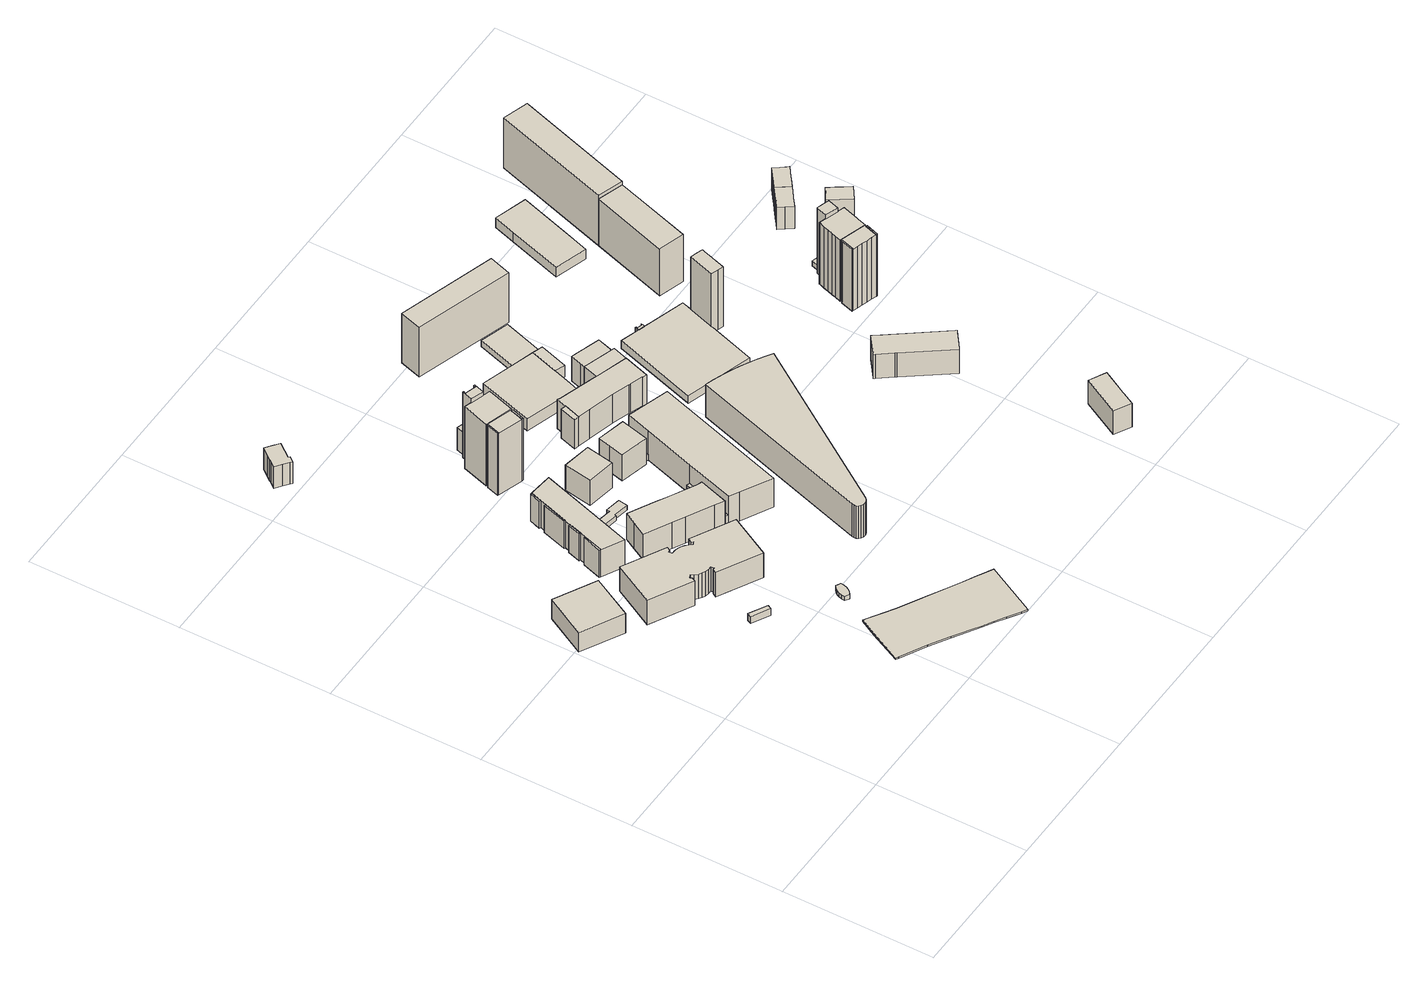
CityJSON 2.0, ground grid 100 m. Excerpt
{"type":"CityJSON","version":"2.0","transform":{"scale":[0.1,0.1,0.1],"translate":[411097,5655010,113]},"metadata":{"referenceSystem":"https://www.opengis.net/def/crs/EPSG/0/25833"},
"CityObjects":{
"building1":{"type":"Building","attributes":{"Dachtyp_tdc":"tdcCutTentRoof","Gemeindeschluessel":14612000,"Dachneigung":0.216,"QualitaetDacherkennung":47,"Geometrietyp2DReferenz":"3000","measuredHeight":17.5,"function":"31001_9998","roofType":"9999"},"geometry":[{"type":"Solid","lod":"1","boundaries":[[[[0,1,2,3]],[[4,5,6,7]],[[3,5,4,0]],[[2,6,5,3]],[[1,7,6,2]],[[0,4,7,1]]]]}]},
"building2":{"type":"Building","attributes":{"Dachtyp_tdc":"tdcFreeFormRoof","Gemeindeschluessel":14612000,"Dachneigung":16.62,"QualitaetDacherkennung":16,"Geometrietyp2DReferenz":"3000","measuredHeight":5.63,"function":"31001_9998","roofType":"5000"},"geometry":[{"type":"Solid","lod":"1","boundaries":[[[[8,9,10,11]],[[12,13,14,15]],[[11,13,12,8]],[[10,14,13,11]],[[9,15,14,10]],[[8,12,15,9]]]]}]},
"building3":{"type":"Building","attributes":{"name":"Kugelhaus","Dachtyp_tdc":"tdcPolyFlatRoof","Gemeindeschluessel":14612000,"Dachneigung":0,"QualitaetDacherkennung":37,"Geometrietyp2DReferenz":"3000","measuredHeight":19.47,"function":"31001_2052","roofType":"1000"},"geometry":[{"type":"Solid","lod":"1","boundaries":[[[[16,17,18,19,20,21,22,23,24,25,26,27,28,29,30,31,32,33,34,35,36,37,38,39,40,41,42,43,44,45,46]],[[47,48,49,50,51,52,53,54,55,56,57,58,59,60,61,62,63,64,65,66,67,68,69,70,71,72,73,74,75,76,77]],[[46,48,47,16]],[[45,49,48,46]],[[44,50,49,45]],[[43,51,50,44]],[[42,52,51,43]],[[41,53,52,42]],[[40,54,53,41]],[[39,55,54,40]],[[38,56,55,39]],[[37,57,56,38]],[[36,58,57,37]],[[35,59,58,36]],[[34,60,59,35]],[[33,61,60,34]],[[32,62,61,33]],[[31,63,62,32]],[[30,64,63,31]],[[29,65,64,30]],[[28,66,65,29]],[[27,67,66,28]],[[26,68,67,27]],[[25,69,68,26]],[[24,70,69,25]],[[23,71,70,24]],[[22,72,71,23]],[[21,73,72,22]],[[20,74,73,21]],[[19,75,74,20]],[[18,76,75,19]],[[17,77,76,18]],[[16,47,77,17]]]]}]},
"building4":{"type":"Building","attributes":{"Erfassungsdatum_Objekt":"2021-04-21","BodenHoehe":113.24,"gemHoehe":0,"BauwerkHoehe":1,"Gemeindeschluessel":"14612000","Geometrietyp2DReferenz":"3000","measuredHeight":1,"function":"53001_1800"},"geometry":[{"type":"Solid","lod":"1","boundaries":[[[[78,79,80,81,82,83,84,85,86,87,88,89,90,91,92,93,94,95,96,97,98]],[[99,100,101,102,103,104,105,106,107,108,109,110,111,112,113,114,115,116,117,118,119]],[[98,100,99,78]],[[97,101,100,98]],[[96,102,101,97]],[[95,103,102,96]],[[94,104,103,95]],[[93,105,104,94]],[[92,106,105,93]],[[91,107,106,92]],[[90,108,107,91]],[[89,109,108,90]],[[88,110,109,89]],[[87,111,110,88]],[[86,112,111,87]],[[85,113,112,86]],[[84,114,113,85]],[[83,115,114,84]],[[82,116,115,83]],[[81,117,116,82]],[[80,118,117,81]],[[79,119,118,80]],[[78,99,119,79]]]]}]},
"building5":{"type":"Building","attributes":{"Dachtyp_tdc":"tdcPolyFlatRoof","Gemeindeschluessel":14612000,"Dachneigung":0,"QualitaetDacherkennung":73,"Geometrietyp2DReferenz":"3000","measuredHeight":3.51,"function":"31001_9998","roofType":"1000"},"geometry":[{"type":"Solid","lod":"1","boundaries":[[[[120,121,122,123,124,125,126,127,128,129,130,131]],[[132,133,134,135,136,137,138,139,140,141,142,143]],[[131,133,132,120]],[[130,134,133,131]],[[129,135,134,130]],[[128,136,135,129]],[[127,137,136,128]],[[126,138,137,127]],[[125,139,138,126]],[[124,140,139,125]],[[123,141,140,124]],[[122,142,141,123]],[[121,143,142,122]],[[120,132,143,121]]]]}]},
"building6":{"type":"Building","attributes":{"Gemeindeschluessel":14612000,"Geometrietyp2DReferenz":"3000","function":"31001_9998","roofType":"9999"},"children":["building6-1","building6-2","building6-3","building6-4","building6-5"]},
"building6-1":{"type":"BuildingPart","attributes":{"Dachtyp_tdc":"tdcPolyFlatRoof","Dachneigung":0,"QualitaetDacherkennung":57,"Geometrietyp2DReferenz":"3000","measuredHeight":21.43,"roofType":"1000"},"parents":["building6"],"geometry":[{"type":"Solid","lod":"1","boundaries":[[[[144,145,146,147,148,149,150,151,152,153]],[[154,155,156,157,158,159,160,161,162,163]],[[153,155,154,144]],[[152,156,155,153]],[[151,157,156,152]],[[150,158,157,151]],[[149,159,158,150]],[[148,160,159,149]],[[147,161,160,148]],[[146,162,161,147]],[[145,163,162,146]],[[144,154,163,145]]]]}]},
"building6-2":{"type":"BuildingPart","attributes":{"Dachtyp_tdc":"tdcPolyFlatRoof","Dachneigung":23.67,"QualitaetDacherkennung":57,"Geometrietyp2DReferenz":"3000","measuredHeight":21.82,"roofType":"2100"},"parents":["building6"],"geometry":[{"type":"Solid","lod":"1","boundaries":[[[[164,165,166,167]],[[163,168,169,154]],[[167,168,163,164]],[[166,169,168,167]],[[165,154,169,166]],[[164,163,154,165]]]]}]},
"building6-3":{"type":"BuildingPart","attributes":{"Dachtyp_tdc":"tdcPolyFlatRoof","Dachneigung":19.75,"QualitaetDacherkennung":44,"Geometrietyp2DReferenz":"3000","measuredHeight":21.8,"roofType":"2100"},"parents":["building6"],"geometry":[{"type":"Solid","lod":"1","boundaries":[[[[170,171,172,173]],[[157,174,175,158]],[[173,174,157,170]],[[172,175,174,173]],[[171,158,175,172]],[[170,157,158,171]]]]}]},
"building6-4":{"type":"BuildingPart","attributes":{"Dachtyp_tdc":"tdcFreeFormRoof","Dachneigung":31.51,"QualitaetDacherkennung":44,"Geometrietyp2DReferenz":"3000","measuredHeight":21.7,"roofType":"5000"},"parents":["building6"],"geometry":[{"type":"Solid","lod":"1","boundaries":[[[[176,177,178,179]],[[162,161,180,181]],[[179,161,162,176]],[[178,180,161,179]],[[177,181,180,178]],[[176,162,181,177]]]]}]},
"building6-5":{"type":"BuildingPart","attributes":{"Dachtyp_tdc":"tdcPolyFlatRoof","Dachneigung":17.84,"QualitaetDacherkennung":46,"Geometrietyp2DReferenz":"3000","measuredHeight":21.72,"roofType":"2100"},"parents":["building6"],"geometry":[{"type":"Solid","lod":"1","boundaries":[[[[182,183,184,185]],[[159,186,187,160]],[[185,186,159,182]],[[184,187,186,185]],[[183,160,187,184]],[[182,159,160,183]]]]}]},
"building7":{"type":"Building","attributes":{"Dachtyp_tdc":"tdcFreeFormRoof","Gemeindeschluessel":14612000,"Dachneigung":36.37,"QualitaetDacherkennung":69,"Geometrietyp2DReferenz":"3000","measuredHeight":19.47,"function":"31001_9998","roofType":"5000"},"geometry":[{"type":"Solid","lod":"1","boundaries":[[[[188,189,190,191,192,193,194,195,196,197,198,199]],[[200,201,202,203,204,205,206,207,208,209,210,211]],[[199,201,200,188]],[[198,202,201,199]],[[197,203,202,198]],[[196,204,203,197]],[[195,205,204,196]],[[194,206,205,195]],[[193,207,206,194]],[[192,208,207,193]],[[191,209,208,192]],[[190,210,209,191]],[[189,211,210,190]],[[188,200,211,189]]]]}]},
"building8":{"type":"Building","attributes":{"Dachtyp_tdc":"tdcPolyFlatRoof","Gemeindeschluessel":14612000,"Dachneigung":0,"QualitaetDacherkennung":90,"Geometrietyp2DReferenz":"3000","measuredHeight":3.8,"function":"31001_9998","roofType":"1000"},"geometry":[{"type":"Solid","lod":"1","boundaries":[[[[212,213,214,215,216,217,218,219]],[[220,221,222,223,224,225,226,227]],[[219,221,220,212]],[[218,222,221,219]],[[217,223,222,218]],[[216,224,223,217]],[[215,225,224,216]],[[214,226,225,215]],[[213,227,226,214]],[[212,220,227,213]]]]}]},
"building9":{"type":"Building","attributes":{"Gemeindeschluessel":14612000,"Geometrietyp2DReferenz":"3000","function":"31001_9998","roofType":"9999"},"children":["building9-1","building9-2","building9-3","building9-4","building9-5","building9-6"]},
"building9-1":{"type":"BuildingPart","attributes":{"Dachtyp_tdc":"tdcPolyFlatRoof","Dachneigung":28.68,"QualitaetDacherkennung":51,"Geometrietyp2DReferenz":"3000","measuredHeight":49.54,"roofType":"2100"},"parents":["building9"],"geometry":[{"type":"Solid","lod":"1","boundaries":[[[[228,229,230,231]],[[232,233,234,235]],[[231,233,232,228]],[[230,234,233,231]],[[229,235,234,230]],[[228,232,235,229]]]]}]},
"building9-2":{"type":"BuildingPart","attributes":{"Dachtyp_tdc":"tdcPolyFlatRoof","Dachneigung":0,"QualitaetDacherkennung":30,"Geometrietyp2DReferenz":"3000","measuredHeight":51.97,"roofType":"1000"},"parents":["building9"],"geometry":[{"type":"Solid","lod":"1","boundaries":[[[[236,237,238,239,240,241,242,243,244,245,246,247]],[[248,249,250,251,252,253,254,255,256,257,258,259]],[[247,249,248,236]],[[246,250,249,247]],[[245,251,250,246]],[[244,252,251,245]],[[243,253,252,244]],[[242,254,253,243]],[[241,255,254,242]],[[240,256,255,241]],[[239,257,256,240]],[[238,258,257,239]],[[237,259,258,238]],[[236,248,259,237]]]]}]},
"building9-3":{"type":"BuildingPart","attributes":{"Dachtyp_tdc":"tdcGableRoof","Dachneigung":53.5,"QualitaetDacherkennung":0,"Geometrietyp2DReferenz":"3000","measuredHeight":18.18,"roofType":"3100"},"parents":["building9"],"geometry":[{"type":"Solid","lod":"1","boundaries":[[[[260,261,262,263,264,265]],[[259,266,267,268,248,269]],[[265,266,259,260]],[[264,267,266,265]],[[263,268,267,264]],[[262,248,268,263]],[[261,269,248,262]],[[260,259,269,261]]]]}]},
"building9-4":{"type":"BuildingPart","attributes":{"Dachtyp_tdc":"tdcPolyFlatRoof","Dachneigung":0,"QualitaetDacherkennung":45,"Geometrietyp2DReferenz":"3000","measuredHeight":49.12,"roofType":"1000"},"parents":["building9"],"geometry":[{"type":"Solid","lod":"1","boundaries":[[[[270,271,272,273,274,275,276]],[[253,277,278,279,280,281,254]],[[275,277,253,276]],[[274,278,277,275]],[[273,279,278,274]],[[272,280,279,273]],[[271,281,280,272]],[[270,254,281,271]],[[276,253,254,270]]]]}]},
"building9-5":{"type":"BuildingPart","attributes":{"Dachtyp_tdc":"tdcPolyFlatRoof","Dachneigung":0,"QualitaetDacherkennung":58,"Geometrietyp2DReferenz":"3000","measuredHeight":49,"roofType":"1000"},"parents":["building9"],"geometry":[{"type":"Solid","lod":"1","boundaries":[[[[282,283,284,285,286,287]],[[288,234,233,289,290,279]],[[286,234,288,287]],[[285,233,234,286]],[[284,289,233,285]],[[283,290,289,284]],[[282,279,290,283]],[[287,288,279,282]]]]}]},
"building9-6":{"type":"BuildingPart","attributes":{"Dachtyp_tdc":"tdcPolyFlatRoof","Dachneigung":0,"QualitaetDacherkennung":61,"Geometrietyp2DReferenz":"3000","measuredHeight":49.47,"roofType":"1000"},"parents":["building9"],"geometry":[{"type":"Solid","lod":"1","boundaries":[[[[291,292,293,294]],[[289,295,296,290]],[[294,295,289,291]],[[293,296,295,294]],[[292,290,296,293]],[[291,289,290,292]]]]}]},
"building10":{"type":"Building","attributes":{"Dachtyp_tdc":"tdcCutGableRoof","Gemeindeschluessel":14612000,"Dachneigung":18.39,"QualitaetDacherkennung":45,"Geometrietyp2DReferenz":"3000","measuredHeight":21.52,"function":"31001_9998","roofType":"9999"},"geometry":[{"type":"Solid","lod":"1","boundaries":[[[[297,298,299,300]],[[301,302,303,304]],[[300,302,301,297]],[[299,303,302,300]],[[298,304,303,299]],[[297,301,304,298]]]]}]},
"building11":{"type":"Building","attributes":{"Gemeindeschluessel":14612000,"Geometrietyp2DReferenz":"3000","function":"31001_9998","roofType":"9999"},"children":["building11-1","building11-2","building11-3","building11-4","building11-5"]},
"building11-1":{"type":"BuildingPart","attributes":{"Dachtyp_tdc":"tdcPolyFlatRoof","Dachneigung":0,"QualitaetDacherkennung":79,"Geometrietyp2DReferenz":"3000","measuredHeight":4.41,"roofType":"1000"},"parents":["building11"],"geometry":[{"type":"Solid","lod":"1","boundaries":[[[[305,306,307,308]],[[309,310,311,312]],[[308,310,309,305]],[[307,311,310,308]],[[306,312,311,307]],[[305,309,312,306]]]]}]},
"building11-2":{"type":"BuildingPart","attributes":{"Dachtyp_tdc":"tdcGableRoof","Dachneigung":21.14,"QualitaetDacherkennung":11,"Geometrietyp2DReferenz":"3000","measuredHeight":22.55,"roofType":"3100"},"parents":["building11"],"geometry":[{"type":"Solid","lod":"1","boundaries":[[[[313,314,315,316,317,318,319,320,321,322,323,324]],[[325,326,327,328,329,330,331,332,333,334,335,336]],[[324,326,325,313]],[[323,327,326,324]],[[322,328,327,323]],[[321,329,328,322]],[[320,330,329,321]],[[319,331,330,320]],[[318,332,331,319]],[[317,333,332,318]],[[316,334,333,317]],[[315,335,334,316]],[[314,336,335,315]],[[313,325,336,314]]]]}]},
"building11-3":{"type":"BuildingPart","attributes":{"Dachtyp_tdc":"tdcPolyFlatRoof","Dachneigung":0,"QualitaetDacherkennung":23,"Geometrietyp2DReferenz":"3000","measuredHeight":22.98,"roofType":"1000"},"parents":["building11"],"geometry":[{"type":"Solid","lod":"1","boundaries":[[[[337,338,339,340,341,342,343,344]],[[345,346,347,348,309,312,349,350]],[[344,346,345,337]],[[343,347,346,344]],[[342,348,347,343]],[[341,309,348,342]],[[340,312,309,341]],[[339,349,312,340]],[[338,350,349,339]],[[337,345,350,338]]]]}]},
"building11-4":{"type":"BuildingPart","attributes":{"Dachtyp_tdc":"tdcPolyFlatRoof","Dachneigung":0,"QualitaetDacherkennung":54,"Geometrietyp2DReferenz":"3000","measuredHeight":8.31,"roofType":"1000"},"parents":["building11"],"geometry":[{"type":"Solid","lod":"1","boundaries":[[[[351,352,353,354,355]],[[327,356,348,347,329]],[[355,356,327,351]],[[354,348,356,355]],[[353,347,348,354]],[[352,329,347,353]],[[351,327,329,352]]]]}]},
"building11-5":{"type":"BuildingPart","attributes":{"Dachtyp_tdc":"tdcGableRoof","Dachneigung":20.47,"QualitaetDacherkennung":20,"Geometrietyp2DReferenz":"3000","measuredHeight":22.54,"roofType":"3100"},"parents":["building11"],"geometry":[{"type":"Solid","lod":"1","boundaries":[[[[357,358,359,360,361,362,363]],[[364,310,365,366,367,368,311]],[[363,310,364,357]],[[362,365,310,363]],[[361,366,365,362]],[[360,367,366,361]],[[359,368,367,360]],[[358,311,368,359]],[[357,364,311,358]]]]}]},
"building12":{"type":"Building","attributes":{"Dachtyp_tdc":"tdcPolyFlatRoof","Gemeindeschluessel":14612000,"Dachneigung":0,"QualitaetDacherkennung":29,"Geometrietyp2DReferenz":"3000","measuredHeight":25.94,"function":"31001_9998","roofType":"1000"},"geometry":[{"type":"Solid","lod":"1","boundaries":[[[[369,370,371,372,373,374,375,376,377,378,379,380,381,382,383,384,385,386]],[[387,388,389,390,391,392,393,394,395,396,397,398,399,400,401,402,403,404]],[[386,388,387,369]],[[385,389,388,386]],[[384,390,389,385]],[[383,391,390,384]],[[382,392,391,383]],[[381,393,392,382]],[[380,394,393,381]],[[379,395,394,380]],[[378,396,395,379]],[[377,397,396,378]],[[376,398,397,377]],[[375,399,398,376]],[[374,400,399,375]],[[373,401,400,374]],[[372,402,401,373]],[[371,403,402,372]],[[370,404,403,371]],[[369,387,404,370]]]]}]},
"building13":{"type":"Building","attributes":{"Gemeindeschluessel":14612000,"Geometrietyp2DReferenz":"3000","function":"31001_9998","roofType":"9999"},"children":["building13-1","building13-2","building13-3","building13-4"]},
"building13-1":{"type":"BuildingPart","attributes":{"Dachtyp_tdc":"tdcGableRoof","Dachneigung":10.78,"QualitaetDacherkennung":3,"Geometrietyp2DReferenz":"3000","measuredHeight":20.34,"roofType":"3100"},"parents":["building13"],"geometry":[{"type":"Solid","lod":"1","boundaries":[[[[405,406,407,408,409,410,411,412,413,414]],[[415,416,417,418,419,420,421,422,423,424]],[[414,416,415,405]],[[413,417,416,414]],[[412,418,417,413]],[[411,419,418,412]],[[410,420,419,411]],[[409,421,420,410]],[[408,422,421,409]],[[407,423,422,408]],[[406,424,423,407]],[[405,415,424,406]]]]}]},
"building13-2":{"type":"BuildingPart","attributes":{"Dachtyp_tdc":"tdcPolyFlatRoof","Dachneigung":0,"QualitaetDacherkennung":47,"Geometrietyp2DReferenz":"3000","measuredHeight":23.01,"roofType":"1000"},"parents":["building13"],"geometry":[{"type":"Solid","lod":"1","boundaries":[[[[425,426,427,428,429,430,431,432,433,434,435,436,437,438,439,440,441]],[[442,443,444,445,446,447,448,449,450,451,452,453,454,455,456,457,458]],[[441,443,442,425]],[[440,444,443,441]],[[439,445,444,440]],[[438,446,445,439]],[[437,447,446,438]],[[436,448,447,437]],[[435,449,448,436]],[[434,450,449,435]],[[433,451,450,434]],[[432,452,451,433]],[[431,453,452,432]],[[430,454,453,431]],[[429,455,454,430]],[[428,456,455,429]],[[427,457,456,428]],[[426,458,457,427]],[[425,442,458,426]]]]}]},
"building13-3":{"type":"BuildingPart","attributes":{"Dachtyp_tdc":"tdcHipAndGableRoof","Dachneigung":10.87,"QualitaetDacherkennung":25,"Geometrietyp2DReferenz":"3000","measuredHeight":24.31,"roofType":"5000"},"parents":["building13"],"geometry":[{"type":"Solid","lod":"1","boundaries":[[[[459,460,461,462]],[[463,453,452,464]],[[462,453,463,459]],[[461,452,453,462]],[[460,464,452,461]],[[459,463,464,460]]]]}]},
"building13-4":{"type":"BuildingPart","attributes":{"Dachtyp_tdc":"tdcPolyFlatRoof","Dachneigung":0,"QualitaetDacherkennung":48,"Geometrietyp2DReferenz":"3000","measuredHeight":22.88,"roofType":"1000"},"parents":["building13"],"geometry":[{"type":"Solid","lod":"1","boundaries":[[[[465,466,467,468,469]],[[458,470,424,423,442]],[[469,470,458,465]],[[468,424,470,469]],[[467,423,424,468]],[[466,442,423,467]],[[465,458,442,466]]]]}]},
"building14":{"type":"Building","attributes":{"Gemeindeschluessel":14612000,"Geometrietyp2DReferenz":"3000","function":"31001_9998","roofType":"9999"},"children":["building14-1","building14-2"]},
"building14-1":{"type":"BuildingPart","attributes":{"Dachtyp_tdc":"tdcPolyFlatRoof","Dachneigung":0,"QualitaetDacherkennung":68,"Geometrietyp2DReferenz":"3000","measuredHeight":9.42,"roofType":"1000"},"parents":["building14"],"geometry":[{"type":"Solid","lod":"1","boundaries":[[[[471,472,473,474]],[[475,476,477,478]],[[474,476,475,471]],[[473,477,476,474]],[[472,478,477,473]],[[471,475,478,472]]]]}]},
"building14-2":{"type":"BuildingPart","attributes":{"Dachtyp_tdc":"tdcPolyFlatRoof","Dachneigung":0,"QualitaetDacherkennung":83,"Geometrietyp2DReferenz":"3000","measuredHeight":9.49,"roofType":"1000"},"parents":["building14"],"geometry":[{"type":"Solid","lod":"1","boundaries":[[[[479,480,481,482,483,484,485]],[[486,487,488,477,476,489,490]],[[485,487,486,479]],[[484,488,487,485]],[[483,477,488,484]],[[482,476,477,483]],[[481,489,476,482]],[[480,490,489,481]],[[479,486,490,480]]]]}]},
"building15":{"type":"Building","attributes":{"Dachtyp_tdc":"tdcPolyFlatRoof","Gemeindeschluessel":14612000,"Dachneigung":0,"QualitaetDacherkennung":10,"Geometrietyp2DReferenz":"3000","measuredHeight":39.42,"function":"31001_9998","roofType":"1000"},"geometry":[{"type":"Solid","lod":"1","boundaries":[[[[491,492,493,494]],[[495,496,497,498]],[[494,496,495,491]],[[493,497,496,494]],[[492,498,497,493]],[[491,495,498,492]]]]}]},
"building16":{"type":"Building","attributes":{"Dachtyp_tdc":"tdcPolyFlatRoof","Gemeindeschluessel":14612000,"Dachneigung":0,"QualitaetDacherkennung":84,"Geometrietyp2DReferenz":"3000","measuredHeight":4.76,"function":"31001_9998","roofType":"1000"},"geometry":[{"type":"Solid","lod":"1","boundaries":[[[[499,500,501,502]],[[503,478,488,504]],[[502,478,503,499]],[[501,488,478,502]],[[500,504,488,501]],[[499,503,504,500]]]]}]},
"building17":{"type":"Building","attributes":{"Gemeindeschluessel":14612000,"Geometrietyp2DReferenz":"3000","function":"31001_9998","roofType":"9999"},"children":["building17-1","building17-2","building17-3"]},
"building17-1":{"type":"BuildingPart","attributes":{"Dachtyp_tdc":"tdcGableRoof","Dachneigung":13.05,"QualitaetDacherkennung":10,"Geometrietyp2DReferenz":"3000","measuredHeight":48.72,"roofType":"3100"},"parents":["building17"],"geometry":[{"type":"Solid","lod":"1","boundaries":[[[[505,506,507,508,509,510,511,512,513,514,515,516,517,518]],[[519,520,521,522,523,524,525,526,527,528,529,530,531,532]],[[518,519,532,505]],[[517,520,519,518]],[[516,521,520,517]],[[515,522,521,516]],[[514,523,522,515]],[[513,524,523,514]],[[512,525,524,513]],[[511,526,525,512]],[[510,527,526,511]],[[509,528,527,510]],[[508,529,528,509]],[[507,530,529,508]],[[506,531,530,507]],[[505,532,531,506]]]]}]},
"building17-2":{"type":"BuildingPart","attributes":{"Dachtyp_tdc":"tdcPolyFlatRoof","Dachneigung":4.77,"QualitaetDacherkennung":41,"Geometrietyp2DReferenz":"3000","measuredHeight":5.94,"roofType":"2100"},"parents":["building17"],"geometry":[{"type":"Solid","lod":"1","boundaries":[[[[533,534,535,536,537,538,539,540,541,542]],[[543,544,545,546,547,548,549,550,551,552]],[[542,543,552,533]],[[541,544,543,542]],[[540,545,544,541]],[[539,546,545,540]],[[538,547,546,539]],[[537,548,547,538]],[[536,549,548,537]],[[535,550,549,536]],[[534,551,550,535]],[[533,552,551,534]]]]}]},
"building17-3":{"type":"BuildingPart","attributes":{"Dachtyp_tdc":"tdcHipAndGableRoof","Dachneigung":10.62,"QualitaetDacherkennung":10,"Geometrietyp2DReferenz":"3000","measuredHeight":8.37,"roofType":"5000"},"parents":["building17"],"geometry":[{"type":"Solid","lod":"1","boundaries":[[[[553,554,555,556,557,558,559,560,561,562,563]],[[552,564,565,532,531,566,567,568,569,570,543]],[[563,552,543,553]],[[562,564,552,563]],[[561,565,564,562]],[[560,532,565,561]],[[559,531,532,560]],[[558,566,531,559]],[[557,567,566,558]],[[556,568,567,557]],[[555,569,568,556]],[[554,570,569,555]],[[553,543,570,554]]]]}]},
"building18":{"type":"Building","attributes":{"Dachtyp_tdc":"tdcPolyFlatRoof","Gemeindeschluessel":14612000,"Dachneigung":0,"QualitaetDacherkennung":68,"Geometrietyp2DReferenz":"3000","measuredHeight":18.65,"function":"31001_9998","roofType":"1000"},"geometry":[{"type":"Solid","lod":"1","boundaries":[[[[571,572,573,574,575,576,577,578]],[[579,580,581,582,583,584,585,586]],[[578,580,579,571]],[[577,581,580,578]],[[576,582,581,577]],[[575,583,582,576]],[[574,584,583,575]],[[573,585,584,574]],[[572,586,585,573]],[[571,579,586,572]]]]}]},
"building19":{"type":"Building","attributes":{"Dachtyp_tdc":"tdcHipRoof","Gemeindeschluessel":14612000,"Dachneigung":45.02,"QualitaetDacherkennung":71,"Geometrietyp2DReferenz":"3000","measuredHeight":23.13,"function":"31001_9998","roofType":"3200"},"geometry":[{"type":"Solid","lod":"1","boundaries":[[[[587,588,589,590,591,592,593,594,595,596,597,598]],[[599,600,601,602,603,604,605,606,607,608,609,610]],[[598,600,599,587]],[[597,601,600,598]],[[596,602,601,597]],[[595,603,602,596]],[[594,604,603,595]],[[593,605,604,594]],[[592,606,605,593]],[[591,607,606,592]],[[590,608,607,591]],[[589,609,608,590]],[[588,610,609,589]],[[587,599,610,588]]]]}]},
"building20":{"type":"Building","attributes":{"Dachtyp_tdc":"tdcPolyFlatRoof","Gemeindeschluessel":14612000,"Dachneigung":3.78,"QualitaetDacherkennung":41,"Geometrietyp2DReferenz":"3000","measuredHeight":4.34,"function":"31001_9998","roofType":"2100"},"geometry":[{"type":"Solid","lod":"1","boundaries":[[[[611,612,613,614]],[[615,616,617,618]],[[614,616,615,611]],[[613,617,616,614]],[[612,618,617,613]],[[611,615,618,612]]]]}]},
"building21":{"type":"Building","attributes":{"Dachtyp_tdc":"tdcFreeFormRoof","Gemeindeschluessel":14612000,"Dachneigung":12.25,"QualitaetDacherkennung":10,"Geometrietyp2DReferenz":"3000","measuredHeight":40.28,"function":"31001_9998","roofType":"5000"},"geometry":[{"type":"Solid","lod":"1","boundaries":[[[[619,620,621,622,623]],[[624,625,626,627,628]],[[623,625,624,619]],[[622,626,625,623]],[[621,627,626,622]],[[620,628,627,621]],[[619,624,628,620]]]]}]},
"building22":{"type":"Building","attributes":{"Dachtyp_tdc":"tdcPolyFlatRoof","Gemeindeschluessel":14612000,"Dachneigung":0,"QualitaetDacherkennung":78,"Geometrietyp2DReferenz":"3000","measuredHeight":7.55,"function":"31001_9998","roofType":"1000"},"geometry":[{"type":"Solid","lod":"1","boundaries":[[[[629,630,631,632,633,634]],[[635,636,637,638,639,640]],[[634,636,635,629]],[[633,637,636,634]],[[632,638,637,633]],[[631,639,638,632]],[[630,640,639,631]],[[629,635,640,630]]]]}]},
"building23":{"type":"Building","attributes":{"Gemeindeschluessel":14612000,"Geometrietyp2DReferenz":"3000","function":"31001_9998","roofType":"9999"},"children":["building23-1","building23-2","building23-3","building23-4","building23-5","building23-6"]},
"building23-1":{"type":"BuildingPart","attributes":{"Dachtyp_tdc":"tdcPolyFlatRoof","Dachneigung":0,"QualitaetDacherkennung":76,"Geometrietyp2DReferenz":"3000","measuredHeight":4.06,"roofType":"1000"},"parents":["building23"],"geometry":[{"type":"Solid","lod":"1","boundaries":[[[[641,642,643,644,645,646]],[[647,648,649,650,651,652]],[[646,648,647,641]],[[645,649,648,646]],[[644,650,649,645]],[[643,651,650,644]],[[642,652,651,643]],[[641,647,652,642]]]]}]},
"building23-2":{"type":"BuildingPart","attributes":{"Dachtyp_tdc":"tdcPolyFlatRoof","Dachneigung":0,"QualitaetDacherkennung":56,"Geometrietyp2DReferenz":"3000","measuredHeight":52.01,"roofType":"1000"},"parents":["building23"],"geometry":[{"type":"Solid","lod":"1","boundaries":[[[[653,654,655,656,657,658,659,660,661,662,663]],[[664,665,666,667,648,647,652,668,669,670,671]],[[663,665,664,653]],[[662,666,665,663]],[[661,667,666,662]],[[660,648,667,661]],[[659,647,648,660]],[[658,652,647,659]],[[657,668,652,658]],[[656,669,668,657]],[[655,670,669,656]],[[654,671,670,655]],[[653,664,671,654]]]]}]},
"building23-3":{"type":"BuildingPart","attributes":{"Dachtyp_tdc":"tdcPolyFlatRoof","Dachneigung":0,"QualitaetDacherkennung":48,"Geometrietyp2DReferenz":"3000","measuredHeight":49.09,"roofType":"1000"},"parents":["building23"],"geometry":[{"type":"Solid","lod":"1","boundaries":[[[[672,673,674,675,676,677,678,679,680,681,682,683,684,685,686,687,688,689]],[[690,691,692,693,694,695,696,697,664,671,698,699,700,701,702,703,704,705]],[[689,690,705,672]],[[688,691,690,689]],[[687,692,691,688]],[[686,693,692,687]],[[685,694,693,686]],[[684,695,694,685]],[[683,696,695,684]],[[682,697,696,683]],[[681,664,697,682]],[[680,671,664,681]],[[679,698,671,680]],[[678,699,698,679]],[[677,700,699,678]],[[676,701,700,677]],[[675,702,701,676]],[[674,703,702,675]],[[673,704,703,674]],[[672,705,704,673]]]]}]},
"building23-4":{"type":"BuildingPart","attributes":{"Dachtyp_tdc":"tdcPolyFlatRoof","Dachneigung":0,"QualitaetDacherkennung":47,"Geometrietyp2DReferenz":"3000","measuredHeight":49.43,"roofType":"1000"},"parents":["building23"],"geometry":[{"type":"Solid","lod":"1","boundaries":[[[[706,707,708,709,710]],[[711,712,713,714,715]],[[710,712,711,706]],[[709,713,712,710]],[[708,714,713,709]],[[707,715,714,708]],[[706,711,715,707]]]]}]},
"building23-5":{"type":"BuildingPart","attributes":{"Dachtyp_tdc":"tdcPolyFlatRoof","Dachneigung":0,"QualitaetDacherkennung":78,"Geometrietyp2DReferenz":"3000","measuredHeight":49.03,"roofType":"1000"},"parents":["building23"],"geometry":[{"type":"Solid","lod":"1","boundaries":[[[[672,689,716,717,718,719,720,721,722,723]],[[711,715,724,725,726,727,728,729,690,705]],[[723,711,705,672]],[[722,715,711,723]],[[721,724,715,722]],[[720,725,724,721]],[[719,726,725,720]],[[718,727,726,719]],[[717,728,727,718]],[[716,729,728,717]],[[689,690,729,716]],[[672,705,690,689]]]]}]},
"building23-6":{"type":"BuildingPart","attributes":{"Dachtyp_tdc":"tdcPolyFlatRoof","Dachneigung":0,"QualitaetDacherkennung":35,"Geometrietyp2DReferenz":"3000","measuredHeight":49.44,"roofType":"1000"},"parents":["building23"],"geometry":[{"type":"Solid","lod":"1","boundaries":[[[[730,731,732,733,734]],[[735,729,728,736,737]],[[734,729,735,730]],[[733,728,729,734]],[[732,736,728,733]],[[731,737,736,732]],[[730,735,737,731]]]]}]},
"building24":{"type":"Building","attributes":{"Dachtyp_tdc":"tdcPolyFlatRoof","Gemeindeschluessel":14612000,"Dachneigung":0,"QualitaetDacherkennung":21,"Geometrietyp2DReferenz":"3000","measuredHeight":40,"function":"31001_9998","roofType":"1000"},"geometry":[{"type":"Solid","lod":"1","boundaries":[[[[738,739,740,741]],[[628,742,743,624]],[[741,742,628,738]],[[740,743,742,741]],[[739,624,743,740]],[[738,628,624,739]]]]}]},
"building25":{"type":"Building","attributes":{"Dachtyp_tdc":"tdcFreeFormRoof","Gemeindeschluessel":14612000,"Dachneigung":36.21,"QualitaetDacherkennung":84,"Geometrietyp2DReferenz":"3000","measuredHeight":19.44,"function":"31001_9998","roofType":"5000"},"geometry":[{"type":"Solid","lod":"1","boundaries":[[[[744,745,746,747,748,749,750,751,752,753,754,755]],[[756,757,758,759,760,761,762,763,764,765,766,767]],[[755,757,756,744]],[[754,758,757,755]],[[753,759,758,754]],[[752,760,759,753]],[[751,761,760,752]],[[750,762,761,751]],[[749,763,762,750]],[[748,764,763,749]],[[747,765,764,748]],[[746,766,765,747]],[[745,767,766,746]],[[744,756,767,745]]]]}]},
"building26":{"type":"Building","attributes":{"Dachtyp_tdc":"tdcFreeFormRoof","Gemeindeschluessel":14612000,"Dachneigung":37.22,"QualitaetDacherkennung":89,"Geometrietyp2DReferenz":"3000","measuredHeight":19.47,"function":"31001_9998","roofType":"5000"},"geometry":[{"type":"Solid","lod":"1","boundaries":[[[[768,769,770,771,772,773,774,775,776,777]],[[778,779,780,781,782,783,784,785,786,787]],[[777,779,778,768]],[[776,780,779,777]],[[775,781,780,776]],[[774,782,781,775]],[[773,783,782,774]],[[772,784,783,773]],[[771,785,784,772]],[[770,786,785,771]],[[769,787,786,770]],[[768,778,787,769]]]]}]},
"building27":{"type":"Building","attributes":{"Dachtyp_tdc":"tdcFreeFormRoof","Gemeindeschluessel":14612000,"Dachneigung":36.29,"QualitaetDacherkennung":89,"Geometrietyp2DReferenz":"3000","measuredHeight":19.4,"function":"31001_9998","roofType":"5000"},"geometry":[{"type":"Solid","lod":"1","boundaries":[[[[788,789,790,791,792,793,794,795,796,797,798,799]],[[800,801,802,803,804,762,761,760,805,806,807,808]],[[799,801,800,788]],[[798,802,801,799]],[[797,803,802,798]],[[796,804,803,797]],[[795,762,804,796]],[[794,761,762,795]],[[793,760,761,794]],[[792,805,760,793]],[[791,806,805,792]],[[790,807,806,791]],[[789,808,807,790]],[[788,800,808,789]]]]}]}
},
"vertices":[
[152,2242,174],[6,1974,174],[275,1829,174],[419,2098,174],[152,2242,20],[419,2098,20],[275,1829,20],[6,1974,20],
[845,1236,66],[730,1299,66],[716,1273,66],[831,1210,66],[845,1236,12],[831,1210,12],[716,1273,12],[730,1299,12],
[670,1614,211],[681,1636,211],[683,1639,211],[677,1651,211],[697,1661,211],[710,1641,211],[727,1624,211],[746,1611,211],[767,1602,211],[791,1597,211],[814,1598,211],[817,1575,211],[804,1574,211],[791,1549,211],[1063,1401,211],[1210,1674,211],[938,1821,211],[924,1796,211],[931,1784,211],[910,1774,211],[897,1794,211],[880,1811,211],[861,1824,211],[839,1833,211],[816,1838,211],[792,1838,211],[790,1860,211],[803,1861,211],[817,1887,211],[544,2034,211],[397,1761,211],[670,1614,17],[397,1761,17],[544,2034,17],[817,1887,17],[803,1861,17],[790,1860,17],[792,1838,17],[816,1838,17],[839,1833,17],[861,1824,17],[880,1811,17],[897,1794,17],[910,1774,17],[931,1784,17],[924,1796,17],[938,1821,17],[1210,1674,17],[1063,1401,17],[791,1549,17],[804,1574,17],[817,1575,17],[814,1598,17],[791,1597,17],[767,1602,17],[746,1611,17],[727,1624,17],[710,1641,17],[697,1661,17],[677,1651,17],[683,1639,17],[681,1636,17],
[911,430,12],[929,420,12],[1096,331,12],[1224,255,12],[1388,153,12],[1455,112,12],[1521,71,12],[1599,20,12],[1634,1,12],[1756,235,12],[1807,333,12],[1772,352,12],[1695,395,12],[1630,429,12],[1566,464,12],[1404,553,12],[1398,556,12],[1248,638,12],[1089,740,12],[1072,749,12],[1013,640,12],[911,430,2],[1013,640,2],[1072,749,2],[1089,740,2],[1248,638,2],[1398,556,2],[1404,553,2],[1566,464,2],[1630,429,2],[1695,395,2],[1772,352,2],[1807,333,2],[1756,235,2],[1634,1,2],[1599,20,2],[1521,71,2],[1455,112,2],[1388,153,2],[1224,255,2],[1096,331,2],[929,420,2],
[1209,931,46],[1219,949,46],[1225,969,46],[1227,990,46],[1198,1005,46],[1182,993,46],[1169,977,46],[1159,958,46],[1153,938,46],[1151,918,46],[1179,902,46],[1196,915,46],[1209,931,11],[1196,915,11],[1179,902,11],[1151,918,11],[1153,938,11],[1159,958,11],[1169,977,11],[1182,993,11],[1198,1005,11],[1227,990,11],[1225,969,11],[1219,949,11],
[762,2753,234],[739,2678,234],[726,2638,234],[675,2475,234],[663,2435,234],[636,2351,234],[624,2311,234],[584,2183,234],[721,2109,234],[918,2737,234],[762,2753,19],[918,2737,19],[721,2109,19],[584,2183,19],[624,2311,19],[636,2351,19],[663,2435,19],[675,2475,19],[726,2638,19],[739,2678,19],
[739,2678,235],[762,2753,235],[752,2754,235],[729,2681,235],[729,2681,19],[752,2754,19],
[584,2183,236],[624,2311,236],[614,2314,236],[574,2188,236],[574,2188,19],[614,2314,19],
[726,2638,235],[716,2641,235],[665,2478,235],[675,2475,235],[665,2478,19],[716,2641,19],
[636,2351,235],[663,2435,235],[653,2438,235],[626,2354,235],[626,2354,19],[653,2438,19],
[247,4090,197],[287,4059,197],[298,4050,197],[323,4083,197],[313,4091,197],[386,4186,197],[346,4217,197],[306,4248,197],[265,4195,197],[247,4170,197],[235,4155,197],[208,4120,197],[247,4090,25],[208,4120,25],[235,4155,25],[247,4170,25],[265,4195,25],[306,4248,25],[346,4217,25],[386,4186,25],[313,4091,25],[323,4083,25],[298,4050,25],[287,4059,25],
[917,2360,58],[1010,2344,58],[1012,2355,58],[1112,2337,58],[1123,2397,58],[1022,2416,58],[1018,2395,58],[933,2410,58],[917,2360,20],[933,2410,20],[1018,2395,20],[1022,2416,20],[1123,2397,20],[1112,2337,20],[1012,2355,20],[1010,2344,20],
[1017,2965,503],[1043,3050,503],[1034,3052,503],[1008,2968,503],[1017,2965,10],[1008,2968,10],[1034,3052,10],[1043,3050,10],
[1059,3314,530],[1000,3332,530],[1000,3331,530],[992,3334,530],[997,3350,530],[991,3352,530],[969,3282,530],[1055,3255,530],[1077,3325,530],[1071,3327,530],[1066,3312,530],[1058,3314,530],[1059,3314,10],[1058,3314,10],[1066,3312,10],[1071,3327,10],[1077,3325,10],[1055,3255,10],[969,3282,10],[991,3352,10],[997,3350,10],[992,3334,10],[1000,3331,10],[1000,3332,10],
[1000,3332,192],[1034,3322,192],[1059,3314,192],[1082,3389,192],[1057,3397,192],[1024,3407,192],[1024,3407,10],[1057,3397,10],[1082,3389,10],[1034,3322,10],
[969,3282,502],[923,3296,502],[867,3118,502],[872,3117,502],[1045,3062,502],[1101,3241,502],[1055,3255,502],[1101,3241,10],[1045,3062,10],[872,3117,10],[867,3118,10],[923,3296,10],
[872,3117,500],[868,3104,500],[842,3021,500],[1008,2968,500],[1034,3052,500],[1038,3064,500],[1038,3064,10],[842,3021,10],[868,3104,10],
[842,3021,505],[868,3104,505],[861,3106,505],[835,3023,505],[835,3023,10],[861,3106,10],
[1066,2717,218],[1034,2533,218],[1220,2501,218],[1252,2685,218],[1066,2717,19],[1252,2685,19],[1220,2501,19],[1034,2533,19],
[1519,2449,60],[1570,2609,60],[1528,2622,60],[1488,2456,60],[1519,2449,15],[1488,2456,15],[1528,2622,15],[1570,2609,15],
[1160,2088,221],[1083,2130,221],[916,2219,221],[875,2142,221],[826,2052,221],[992,1962,221],[1069,1920,221],[1235,1831,221],[1293,1799,221],[1325,1899,221],[1354,1990,221],[1326,1999,221],[1160,2088,15],[1326,1999,15],[1354,1990,15],[1325,1899,15],[1293,1799,15],[1235,1831,15],[1069,1920,15],[992,1962,15],[826,2052,15],[875,2142,15],[916,2219,15],[1083,2130,15],
[1572,1649,245],[1846,2523,245],[1690,2572,245],[1570,2609,245],[1519,2449,245],[1413,2107,245],[1313,1788,245],[1377,1754,245],[1572,1649,15],[1377,1754,15],[1313,1788,15],[1413,2107,15],[1690,2572,15],[1846,2523,15],
[1354,1990,99],[1293,1799,99],[1313,1788,99],[1413,2107,99],[1393,2113,99],[1393,2113,15],
[1508,2536,222],[1528,2622,222],[1345,2666,222],[1324,2581,222],[1301,2485,222],[1484,2440,222],[1488,2456,222],[1508,2536,15],[1484,2440,15],[1301,2485,15],[1324,2581,15],[1345,2666,15],
[1688,1111,271],[2395,2158,271],[2348,2189,271],[2299,2219,271],[2249,2246,271],[2198,2272,271],[2146,2296,271],[2093,2317,271],[2040,2337,271],[1986,2355,271],[1608,1149,271],[1607,1136,271],[1609,1123,271],[1615,1110,271],[1625,1101,271],[1641,1093,271],[1659,1093,271],[1675,1099,271],[1688,1111,11],[1675,1099,11],[1659,1093,11],[1641,1093,11],[1625,1101,11],[1615,1110,11],[1609,1123,11],[1607,1136,11],[1608,1149,11],[1986,2355,11],[2040,2337,11],[2093,2317,11],[2146,2296,11],[2198,2272,11],[2249,2246,11],[2299,2219,11],[2348,2189,11],[2395,2158,11],
[1809,3077,207],[1792,3022,207],[1984,2961,207],[2001,3015,207],[2024,3087,207],[1935,3116,207],[1909,3124,207],[1908,3125,207],[1853,3142,207],[1831,3149,207],[1809,3077,11],[1831,3149,11],[1853,3142,11],[1908,3125,11],[1909,3124,11],[1935,3116,11],[2024,3087,11],[2001,3015,11],[1984,2961,11],[1792,3022,11],
[1952,2862,241],[1742,2928,241],[1733,2931,241],[1471,3014,241],[1472,3017,241],[1467,3019,241],[1445,2949,241],[1412,2842,241],[1497,2821,241],[1667,2774,241],[1779,2738,241],[1778,2734,241],[1785,2732,241],[1786,2735,241],[1873,2705,241],[1872,2702,241],[1898,2692,241],[1952,2862,11],[1898,2692,11],[1872,2702,11],[1873,2705,11],[1786,2735,11],[1785,2732,11],[1778,2734,11],[1779,2738,11],[1667,2774,11],[1497,2821,11],[1412,2842,11],[1445,2949,11],[1467,3019,11],[1472,3017,11],[1471,3014,11],[1733,2931,11],[1742,2928,11],
[1413,2959,244],[1379,2850,244],[1412,2842,244],[1445,2949,244],[1413,2959,11],[1379,2850,11],
[1742,2928,240],[1952,2862,240],[1984,2961,240],[1792,3022,240],[1773,3028,240],[1773,3028,11],
[1837,3199,105],[1895,3383,105],[1828,3404,105],[1770,3220,105],[1837,3199,11],[1770,3220,11],[1828,3404,11],[1895,3383,11],
[1360,3152,106],[1713,3041,106],[1739,3123,106],[1770,3220,106],[1828,3404,106],[1708,3441,106],[1472,3514,106],[1360,3152,11],[1472,3514,11],[1708,3441,11],[1739,3123,11],[1713,3041,11],
[2089,3841,405],[1452,4040,405],[1407,3897,405],[2043,3697,405],[2089,3841,10],[2043,3697,10],[1407,3897,10],[1452,4040,10],
[1985,3669,58],[1797,3728,58],[1708,3441,58],[1895,3383,58],[1985,3669,11],[1797,3728,11],
[2621,2849,486],[2566,2677,486],[2617,2661,486],[2651,2651,486],[2655,2663,486],[2659,2675,486],[2674,2724,486],[2678,2737,486],[2684,2754,486],[2688,2767,486],[2700,2807,486],[2704,2819,486],[2705,2823,486],[2672,2834,486],[2672,2834,10],[2705,2823,10],[2704,2819,10],[2700,2807,10],[2688,2767,10],[2684,2754,10],[2678,2737,10],[2674,2724,10],[2659,2675,10],[2655,2663,10],[2651,2651,10],[2617,2661,10],[2566,2677,10],[2621,2849,10],
[2370,2996,68],[2375,3011,68],[2378,3024,68],[2375,3025,68],[2372,3017,68],[2338,3027,68],[2340,3036,68],[2336,3038,68],[2332,3025,68],[2327,3010,68],[2327,3010,10],[2332,3025,10],[2336,3038,10],[2340,3036,10],[2338,3027,10],[2372,3017,10],[2375,3025,10],[2378,3024,10],[2375,3011,10],[2370,2996,10],
[2327,3010,70],[2201,3049,70],[2027,2496,70],[2465,2358,70],[2471,2377,70],[2558,2650,70],[2566,2677,70],[2621,2849,70],[2641,2912,70],[2399,2987,70],[2370,2996,70],[2399,2987,10],[2641,2912,10],[2558,2650,10],[2471,2377,10],[2465,2358,10],[2027,2496,10],[2201,3049,10],
[3247,385,194],[3254,398,194],[3296,477,194],[3320,520,194],[3212,578,194],[3078,327,194],[3186,270,194],[3230,353,194],[3247,385,7],[3230,353,7],[3186,270,7],[3078,327,7],[3212,578,7],[3320,520,7],[3296,477,7],[3254,398,7],
[2752,1704,200],[2820,1613,200],[2826,1605,200],[3036,1322,200],[3042,1327,200],[3153,1410,200],[3157,1413,200],[3153,1419,200],[2871,1798,200],[2866,1804,200],[2752,1719,200],[2745,1714,200],[2752,1704,8],[2745,1714,8],[2752,1719,8],[2866,1804,8],[2871,1798,8],[3153,1419,8],[3157,1413,8],[3153,1410,8],[3042,1327,8],[3036,1322,8],[2826,1605,8],[2820,1613,8],
[3323,462,51],[3346,506,51],[3320,520,51],[3296,477,51],[3323,462,8],[3296,477,8],[3320,520,8],[3346,506,8],
[2994,3532,385],[2829,3585,385],[2670,3085,385],[2669,3084,385],[2837,3031,385],[2994,3532,11],[2837,3031,11],[2669,3084,11],[2670,3085,11],[2829,3585,11],
[2647,4158,87],[2601,4012,87],[2490,3660,87],[2702,3593,87],[2758,3772,87],[2859,4092,87],[2647,4158,11],[2859,4092,11],[2758,3772,11],[2702,3593,11],[2490,3660,11],[2601,4012,11],
[3307,2420,51],[3363,2402,51],[3380,2459,51],[3381,2461,51],[3326,2478,51],[3308,2420,51],[3307,2420,11],[3308,2420,11],[3326,2478,11],[3381,2461,11],[3380,2459,11],[3363,2402,11],
[3269,2353,531],[3353,2326,531],[3374,2394,531],[3376,2398,531],[3374,2398,531],[3363,2402,531],[3307,2420,531],[3308,2420,531],[3296,2424,531],[3292,2425,531],[3290,2419,531],[3269,2353,11],[3290,2419,11],[3292,2425,11],[3296,2424,11],[3374,2398,11],[3376,2398,11],[3374,2394,11],[3353,2326,11],
[3339,2140,501],[3345,2138,501],[3356,2174,501],[3365,2204,501],[3376,2237,501],[3387,2273,501],[3397,2305,501],[3399,2312,501],[3353,2326,501],[3269,2353,501],[3223,2367,501],[3222,2361,501],[3210,2325,501],[3200,2293,501],[3189,2260,501],[3180,2230,501],[3169,2194,501],[3174,2192,501],[3174,2192,11],[3169,2194,11],[3180,2230,11],[3189,2260,11],[3200,2293,11],[3210,2325,11],[3222,2361,11],[3223,2367,11],[3399,2312,11],[3397,2305,11],[3387,2273,11],[3376,2237,11],[3365,2204,11],[3356,2174,11],[3345,2138,11],[3339,2140,11],
[3335,2125,505],[3309,2042,505],[3310,2041,505],[3316,2040,505],[3342,2123,505],[3335,2125,11],[3342,2123,11],[3316,2040,11],[3310,2041,11],[3309,2042,11],
[3169,2177,501],[3143,2094,501],[3175,2084,501],[3209,2073,501],[3242,2062,501],[3277,2052,501],[3309,2042,501],[3335,2125,501],[3277,2052,11],[3242,2062,11],[3209,2073,11],[3175,2084,11],[3143,2094,11],[3169,2177,11],
[3162,2179,505],[3136,2096,505],[3141,2094,505],[3143,2094,505],[3169,2177,505],[3162,2179,11],[3141,2094,11],[3136,2096,11],
[2829,3585,411],[2994,3532,411],[3241,4316,411],[3074,4369,411],[3074,4369,11],[3241,4316,11],
[3507,2829,184],[3470,2801,184],[3498,2763,184],[3530,2721,184],[3583,2761,184],[3593,2768,184],[3658,2816,184],[3626,2858,184],[3598,2897,184],[3550,2861,184],[3544,2857,184],[3523,2842,184],[3507,2829,8],[3523,2842,8],[3544,2857,8],[3550,2861,8],[3598,2897,8],[3626,2858,8],[3658,2816,8],[3593,2768,8],[3583,2761,8],[3530,2721,8],[3498,2763,8],[3470,2801,8],
[3705,2624,185],[3664,2596,185],[3755,2464,185],[3796,2492,185],[3838,2521,185],[3807,2566,185],[3800,2575,185],[3786,2596,185],[3780,2605,185],[3747,2652,185],[3705,2624,10],[3747,2652,10],[3780,2605,10],[3786,2596,10],[3800,2575,10],[3807,2566,10],[3838,2521,10],[3796,2492,10],[3755,2464,10],[3664,2596,10],
[3725,2992,183],[3678,2957,183],[3672,2952,183],[3652,2937,183],[3635,2925,183],[3598,2897,183],[3626,2858,183],[3658,2816,183],[3710,2855,183],[3720,2863,183],[3785,2911,183],[3754,2953,183],[3725,2992,8],[3754,2953,8],[3785,2911,8],[3720,2863,8],[3710,2855,8],[3635,2925,8],[3652,2937,8],[3672,2952,8],[3678,2957,8]
]}
